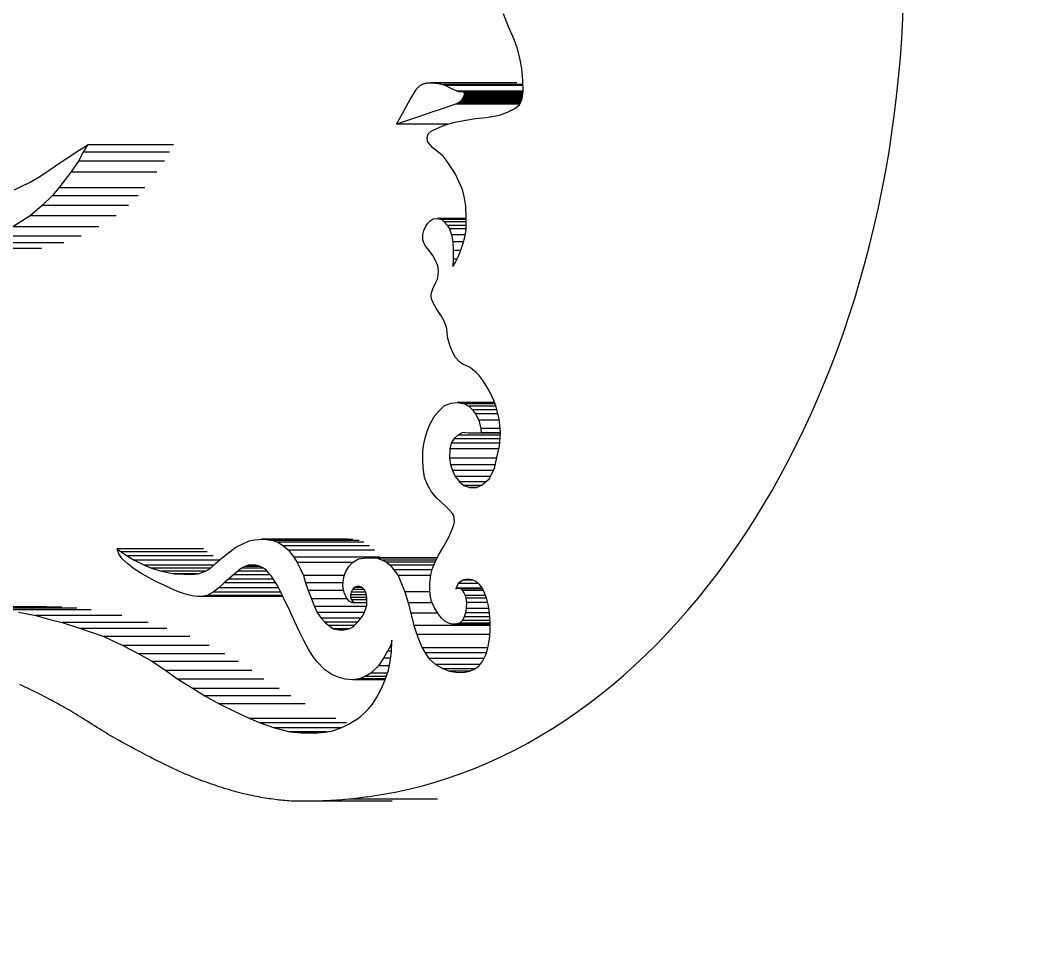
# Model space of a CAD drawing. Header units: inches. Extents: x 20 to 536, y 6 to 344.
# Drawn here: x 394.334 to 394.855, y 112.952 to 113.433 of the extents above; entities that cross this region are included whole.
import ezdxf

# ---------------------------------------------------------------- set-up
doc = ezdxf.new("R2010")
doc.units = ezdxf.units.IN
doc.header["$LTSCALE"] = 16
doc.header["$MEASUREMENT"] = 0
doc.layers.add('Dimension (ANSI)', color=7, linetype='Continuous', lineweight=25)
doc.layers.add('Visible (ANSI)', color=7, linetype='Continuous', lineweight=50)
doc.styles.add('Standard D-E', font='arial.ttf')
doc.dimstyles.new('in [mm] D-E NeptuneBenson', dxfattribs={"dimscale": 16, "dimtxt": 0.15, "dimasz": 0.098425, "dimexe": 0.125, "dimexo": 0.063, "dimgap": 0.031496, "dimtad": 0, "dimtih": 1, "dimtoh": 1, "dimdec": 4, "dimrnd": 1e-08, "dimzin": 3, "dimdsep": 46, "dimlunit": 5, "dimtxsty": 'Standard D-E', "dimcen": 0.09, "dimdle": 0.393701, "dimclrd": 256, "dimclre": 256, "dimclrt": 256, "dimadec": 1, "dimazin": 1, "dimtfac": 1, "dimtofl": 0, "dimtmove": 0, "dimatfit": 3, "dimfxl": 1, "dimfrac": 1, "dimtolj": 1, "dimtzin": 4, "dimlwd": -1, "dimlwe": -1, "dimarcsym": 0})

# ---------------------------------------------------------------- blocks, each defined once
blk = doc.blocks.new('*D25')
at = {"layer": 'Defpoints', "color": 0, "transparency": 16777216}
for p in [(347.36094, 145.29234), (416.10017, 145.29234), (391.09829, 47.21984)]:
    blk.add_point(p, dxfattribs=at)
at = {"layer": 'Dimension (ANSI)', "transparency": 16777216}
for p, q in [((415.09217, 145.29234), (345.36094, 145.29234)), ((347.36094, 143.71754), (347.36094, 111.26863)), ((347.36094, 48.79464), (347.36094, 93.90063)), ((390.09029, 47.21984), (345.36094, 47.21984))]:
    blk.add_line(p, q, dxfattribs=at)
for points in [[(347.09848, 143.71754), (347.62341, 143.71754), (347.36094, 145.29234)], [(347.09848, 48.79464), (347.62341, 48.79464), (347.36094, 47.21984)]]:
    blk.add_solid(points, dxfattribs=at)
at = {"layer": 'Dimension (ANSI)', "transparency": 16777216, "char_height": 2.4000001, "attachment_point": 5, "style": 'Standard D-E'}
for s, insert in [('\\A1; \\fArial|b0|i0;\\H2.4000;98{\\H1x;\\S1#16;} in', (347.36094, 105.53932)), ('\\A1;[2491.0 mm]{\\P\\fArial|b0|i0;\\H2.4000;SHIPPING HEIGHT\\P\\fArial|b0|i0;\\H2.4000;REF.}', (347.36094, 96.85532))]:
    blk.add_mtext(s, dxfattribs=dict(at, insert=insert))

msp = doc.modelspace()

# ---------------------------------------------------------------- linework, layer by layer
at = {"layer": 'Visible (ANSI)', "linetype": 'Continuous', "lineweight": 18}
for p, q in [((394.58458, 113.42925), (394.58204, 113.43598)), ((394.5874, 113.42272), (394.58458, 113.42925)), ((394.58897, 113.41843), (394.5874, 113.42272)), ((394.5904, 113.41328), (394.58897, 113.41843)), ((394.5914, 113.40785), (394.5904, 113.41328)), ((394.59196, 113.4018), (394.5914, 113.40785)), ((394.53961, 113.39942), (394.53984, 113.39956)), ((394.53984, 113.39956), (394.54008, 113.39969)), ((394.54008, 113.39969), (394.54033, 113.3998)), ((394.54033, 113.3998), (394.54058, 113.39991)), ((394.54058, 113.39991), (394.54083, 113.40001)), ((394.54083, 113.40001), (394.5411, 113.4001)), ((394.5411, 113.4001), (394.54137, 113.40019)), ((394.54137, 113.40019), (394.54165, 113.40027)), ((394.54165, 113.40027), (394.54194, 113.40034)), ((394.54194, 113.40034), (394.54225, 113.4004)), ((394.54225, 113.4004), (394.54256, 113.40046)), ((394.54256, 113.40046), (394.54288, 113.4005)), ((394.54288, 113.4005), (394.54322, 113.40054)), ((394.54322, 113.40054), (394.54357, 113.40057)), ((394.54357, 113.40057), (394.54393, 113.40059)), ((394.54393, 113.40059), (394.54431, 113.4006)), ((394.54431, 113.4006), (394.54469, 113.4006)), ((394.58889, 113.4006), (394.54469, 113.4006)), ((394.54469, 113.4006), (394.54508, 113.40059)), ((394.54508, 113.40059), (394.54548, 113.40058)), ((394.54548, 113.40058), (394.54588, 113.40056)), ((394.54588, 113.40056), (394.54628, 113.40053)), ((394.54628, 113.40053), (394.54668, 113.40049)), ((394.54668, 113.40049), (394.54707, 113.40045)), ((394.54707, 113.40045), (394.54746, 113.40041)), ((394.54746, 113.40041), (394.54785, 113.40036)), ((394.54785, 113.40036), (394.54823, 113.4003)), ((394.54823, 113.4003), (394.5486, 113.40024)), ((394.5486, 113.40024), (394.54897, 113.40017)), ((394.54897, 113.40017), (394.54933, 113.40009)), ((394.54933, 113.40009), (394.54968, 113.40001)), ((394.54968, 113.40001), (394.55003, 113.39993)), ((394.55003, 113.39993), (394.55037, 113.39983)), ((394.55037, 113.39983), (394.5507, 113.39974)), ((394.5507, 113.39974), (394.55103, 113.39963)), ((394.59201, 113.39963), (394.55103, 113.39963)), ((394.55103, 113.39963), (394.55135, 113.39952)), ((394.59209, 113.39625), (394.59196, 113.4018)), ((394.53541, 113.39415), (394.53626, 113.39559)), ((394.53626, 113.39559), (394.53681, 113.39648)), ((394.53681, 113.39648), (394.53715, 113.397)), ((394.53715, 113.397), (394.53739, 113.39732)), ((394.53739, 113.39732), (394.53762, 113.3976)), ((394.53762, 113.3976), (394.53784, 113.39786)), ((394.53784, 113.39786), (394.53805, 113.39811)), ((394.53805, 113.39811), (394.53827, 113.39834)), ((394.53827, 113.39834), (394.53849, 113.39855)), ((394.53849, 113.39855), (394.53871, 113.39875)), ((394.53871, 113.39875), (394.53893, 113.39894)), ((394.53893, 113.39894), (394.53915, 113.39911)), ((394.53915, 113.39911), (394.53938, 113.39927)), ((394.53938, 113.39927), (394.53961, 113.39942)), ((394.59201, 113.39952), (394.55135, 113.39952)), ((394.55135, 113.39952), (394.55167, 113.3994)), ((394.59202, 113.3994), (394.55167, 113.3994)), ((394.55167, 113.3994), (394.55199, 113.39927)), ((394.59202, 113.39927), (394.55199, 113.39927)), ((394.55199, 113.39927), (394.5523, 113.39913)), ((394.59202, 113.39913), (394.5523, 113.39913)), ((394.5523, 113.39913), (394.55262, 113.39899)), ((394.55262, 113.39899), (394.55293, 113.39884)), ((394.55293, 113.39884), (394.55325, 113.39868)), ((394.55325, 113.39868), (394.55356, 113.39852)), ((394.55356, 113.39852), (394.55388, 113.39836)), ((394.55388, 113.39836), (394.55421, 113.3982)), ((394.55421, 113.3982), (394.55453, 113.39803)), ((394.55453, 113.39803), (394.55486, 113.39787)), ((394.55486, 113.39787), (394.5552, 113.39771)), ((394.5552, 113.39771), (394.55554, 113.39755)), ((394.55554, 113.39755), (394.55588, 113.3974)), ((394.55588, 113.3974), (394.55621, 113.39725)), ((394.55621, 113.39725), (394.55652, 113.39712)), ((394.55652, 113.39712), (394.55683, 113.39699)), ((394.55683, 113.39699), (394.55712, 113.39686)), ((394.55712, 113.39686), (394.55738, 113.39675)), ((394.55738, 113.39675), (394.55762, 113.39665)), ((394.55762, 113.39665), (394.55783, 113.39656)), ((394.55783, 113.39656), (394.55803, 113.39648)), ((394.55803, 113.39648), (394.5582, 113.3964)), ((394.5582, 113.3964), (394.55837, 113.39634)), ((394.59209, 113.39634), (394.55837, 113.39634)), ((394.55837, 113.39634), (394.55852, 113.39629)), ((394.59209, 113.39629), (394.55852, 113.39629)), ((394.55852, 113.39629), (394.55867, 113.39624)), ((394.59209, 113.39624), (394.55867, 113.39624)), ((394.55867, 113.39624), (394.55881, 113.39621)), ((394.59208, 113.39621), (394.55881, 113.39621)), ((394.55881, 113.39621), (394.55895, 113.39618)), ((394.5604, 113.39618), (394.55895, 113.39618)), ((394.55895, 113.39618), (394.5591, 113.39616)), ((394.56005, 113.39616), (394.5591, 113.39616)), ((394.5591, 113.39616), (394.55924, 113.39615)), ((394.55983, 113.39615), (394.55924, 113.39615)), ((394.55924, 113.39615), (394.55938, 113.39614)), ((394.55966, 113.39614), (394.55938, 113.39614)), ((394.55938, 113.39614), (394.55952, 113.39614)), ((394.55952, 113.39614), (394.55966, 113.39614)), ((394.55966, 113.39614), (394.5598, 113.39615)), ((394.5598, 113.39615), (394.55993, 113.39616)), ((394.55993, 113.39616), (394.56007, 113.39616)), ((394.56007, 113.39616), (394.5602, 113.39617)), ((394.5602, 113.39617), (394.56033, 113.39618)), ((394.56033, 113.39618), (394.56045, 113.39618)), ((394.56045, 113.39618), (394.56057, 113.39618)), ((394.59208, 113.39618), (394.56057, 113.39618)), ((394.56057, 113.39618), (394.56069, 113.39618)), ((394.59208, 113.39618), (394.56069, 113.39618)), ((394.56069, 113.39618), (394.56081, 113.39617)), ((394.59208, 113.39617), (394.56081, 113.39617)), ((394.56081, 113.39617), (394.56092, 113.39614)), ((394.59207, 113.39614), (394.56092, 113.39614)), ((394.56092, 113.39614), (394.56102, 113.39611)), ((394.59207, 113.39611), (394.56102, 113.39611)), ((394.56102, 113.39611), (394.56112, 113.39607)), ((394.59206, 113.39607), (394.56112, 113.39607)), ((394.56112, 113.39607), (394.56121, 113.39602)), ((394.59206, 113.39602), (394.56121, 113.39602)), ((394.56121, 113.39602), (394.5613, 113.39597)), ((394.59205, 113.39597), (394.5613, 113.39597)), ((394.5613, 113.39597), (394.56138, 113.3959)), ((394.59204, 113.3959), (394.56138, 113.3959)), ((394.56138, 113.3959), (394.56146, 113.39583)), ((394.59203, 113.39583), (394.56146, 113.39583)), ((394.56146, 113.39583), (394.56153, 113.39575)), ((394.59202, 113.39575), (394.56153, 113.39575)), ((394.56153, 113.39575), (394.56159, 113.39566)), ((394.59201, 113.39566), (394.56159, 113.39566)), ((394.56159, 113.39566), (394.56164, 113.39557)), ((394.59199, 113.39557), (394.56164, 113.39557)), ((394.56164, 113.39557), (394.56168, 113.39547)), ((394.59198, 113.39547), (394.56168, 113.39547)), ((394.56168, 113.39547), (394.56172, 113.39537)), ((394.59197, 113.39537), (394.56172, 113.39537)), ((394.56172, 113.39537), (394.56175, 113.39526)), ((394.56175, 113.3944), (394.56172, 113.39422)), ((394.59195, 113.39526), (394.56175, 113.39526)), ((394.56175, 113.39526), (394.56177, 113.39514)), ((394.56177, 113.39457), (394.56175, 113.3944)), ((394.59183, 113.3944), (394.56175, 113.3944)), ((394.59193, 113.39514), (394.56177, 113.39514)), ((394.56177, 113.39514), (394.56178, 113.39501)), ((394.56179, 113.39473), (394.56177, 113.39457)), ((394.59185, 113.39457), (394.56177, 113.39457)), ((394.59192, 113.39501), (394.56178, 113.39501)), ((394.56178, 113.39501), (394.56179, 113.39487)), ((394.5919, 113.39487), (394.56179, 113.39487)), ((394.56179, 113.39487), (394.56179, 113.39473)), ((394.59188, 113.39473), (394.56179, 113.39473)), ((394.59154, 113.39233), (394.59209, 113.39625)), ((394.53241, 113.38893), (394.53416, 113.39199)), ((394.53416, 113.39199), (394.53541, 113.39415)), ((394.55733, 113.3896), (394.55488, 113.38869)), ((394.55871, 113.39018), (394.55733, 113.3896)), ((394.59029, 113.3896), (394.55733, 113.3896)), ((394.55936, 113.39054), (394.55871, 113.39018)), ((394.59055, 113.39018), (394.55871, 113.39018)), ((394.55965, 113.3908), (394.55936, 113.39054)), ((394.59072, 113.39054), (394.55936, 113.39054)), ((394.55988, 113.39107), (394.55965, 113.3908)), ((394.59084, 113.3908), (394.55965, 113.3908)), ((394.56012, 113.39135), (394.55988, 113.39107)), ((394.59096, 113.39107), (394.55988, 113.39107)), ((394.56034, 113.39164), (394.56012, 113.39135)), ((394.59109, 113.39135), (394.56012, 113.39135)), ((394.56056, 113.39194), (394.56034, 113.39164)), ((394.59123, 113.39164), (394.56034, 113.39164)), ((394.56077, 113.39225), (394.56056, 113.39194)), ((394.59136, 113.39194), (394.56056, 113.39194)), ((394.56097, 113.39254), (394.56077, 113.39225)), ((394.5915, 113.39225), (394.56077, 113.39225)), ((394.56114, 113.39283), (394.56097, 113.39254)), ((394.59157, 113.39254), (394.56097, 113.39254)), ((394.56129, 113.3931), (394.56114, 113.39283)), ((394.59161, 113.39283), (394.56114, 113.39283)), ((394.56142, 113.39336), (394.56129, 113.3931)), ((394.59165, 113.3931), (394.56129, 113.3931)), ((394.56153, 113.3936), (394.56142, 113.39336)), ((394.59169, 113.39336), (394.56142, 113.39336)), ((394.56161, 113.39382), (394.56153, 113.3936)), ((394.59172, 113.3936), (394.56153, 113.3936)), ((394.56167, 113.39403), (394.56161, 113.39382)), ((394.59175, 113.39382), (394.56161, 113.39382)), ((394.56172, 113.39422), (394.56167, 113.39403)), ((394.59178, 113.39403), (394.56167, 113.39403)), ((394.59181, 113.39422), (394.56172, 113.39422)), ((394.58773, 113.38733), (394.59012, 113.38922)), ((394.59012, 113.38922), (394.59154, 113.39233)), ((394.527, 113.37939), (394.53006, 113.38479)), ((394.53006, 113.38479), (394.53241, 113.38893)), ((394.54527, 113.38541), (394.5374, 113.3828)), ((394.55098, 113.38733), (394.54527, 113.38541)), ((394.55488, 113.38869), (394.55098, 113.38733)), ((394.57313, 113.38271), (394.57991, 113.38399)), ((394.57991, 113.38399), (394.58411, 113.38541)), ((394.58411, 113.38541), (394.58773, 113.38733)), ((394.5374, 113.3828), (394.527, 113.37939)), ((394.55341, 113.37939), (394.527, 113.37939)), ((394.54772, 113.37719), (394.55178, 113.37891)), ((394.55178, 113.37891), (394.55628, 113.38023)), ((394.55628, 113.38023), (394.56158, 113.38126)), ((394.56158, 113.38126), (394.56761, 113.38229)), ((394.56761, 113.38229), (394.57313, 113.38271)), ((394.54282, 113.37258), (394.54324, 113.37444)), ((394.54324, 113.37444), (394.5449, 113.3758)), ((394.5449, 113.3758), (394.54772, 113.37719)), ((394.36847, 113.36868), (394.3663, 113.36492)), ((394.36636, 113.36732), (394.36847, 113.36868)), ((394.41266, 113.36868), (394.36847, 113.36868)), ((394.54291, 113.37063), (394.54282, 113.37258)), ((394.54372, 113.36951), (394.54291, 113.37063)), ((394.54453, 113.3685), (394.54372, 113.36951)), ((394.54569, 113.36728), (394.54453, 113.3685)), ((394.3591, 113.36256), (394.3634, 113.3655)), ((394.3634, 113.3655), (394.36636, 113.36732)), ((394.3663, 113.36492), (394.36382, 113.36044)), ((394.4105, 113.36492), (394.3663, 113.36492)), ((394.54889, 113.36471), (394.54569, 113.36728)), ((394.55102, 113.36286), (394.54889, 113.36471)), ((394.34924, 113.356), (394.35471, 113.3599)), ((394.35471, 113.3599), (394.3591, 113.36256)), ((394.36382, 113.36044), (394.35985, 113.35469)), ((394.40801, 113.36044), (394.36382, 113.36044)), ((394.553, 113.36022), (394.55102, 113.36286)), ((394.55511, 113.35706), (394.553, 113.36022)), ((394.34409, 113.35251), (394.34924, 113.356)), ((394.35985, 113.35469), (394.3537, 113.34672)), ((394.40404, 113.35469), (394.35985, 113.35469)), ((394.5571, 113.35407), (394.55511, 113.35706)), ((394.55922, 113.34961), (394.5571, 113.35407)), ((394.33077, 113.34559), (394.33874, 113.34942)), ((394.33874, 113.34942), (394.34409, 113.35251)), ((394.56085, 113.34575), (394.55922, 113.34961)), ((394.3503, 113.34264), (394.34524, 113.33769)), ((394.3537, 113.34672), (394.3503, 113.34264)), ((394.3945, 113.34264), (394.3503, 113.34264)), ((394.39789, 113.34672), (394.3537, 113.34672)), ((394.56186, 113.34231), (394.56085, 113.34575)), ((394.5627, 113.33736), (394.56186, 113.34231)), ((394.34524, 113.33769), (394.33901, 113.33225)), ((394.38943, 113.33769), (394.34524, 113.33769)), ((394.56288, 113.33114), (394.5627, 113.33736)), ((394.33901, 113.33225), (394.33018, 113.32664)), ((394.3832, 113.33225), (394.33901, 113.33225)), ((394.37437, 113.32664), (394.33018, 113.32664)), ((394.5411, 113.32483), (394.54193, 113.32674)), ((394.54193, 113.32674), (394.54308, 113.3285)), ((394.54308, 113.3285), (394.54435, 113.32982)), ((394.54435, 113.32982), (394.54587, 113.3308)), ((394.54587, 113.3308), (394.54807, 113.33101)), ((394.56288, 113.33101), (394.54807, 113.33101)), ((394.54807, 113.33101), (394.55041, 113.33036)), ((394.56287, 113.33036), (394.55041, 113.33036)), ((394.55041, 113.33036), (394.55158, 113.32926)), ((394.56284, 113.32926), (394.55158, 113.32926)), ((394.55158, 113.32926), (394.55319, 113.32739)), ((394.5628, 113.32739), (394.55319, 113.32739)), ((394.55319, 113.32739), (394.55425, 113.32559)), ((394.56276, 113.32508), (394.56288, 113.33114)), ((394.36526, 113.32194), (394.32106, 113.32194)), ((394.54062, 113.32274), (394.5411, 113.32483)), ((394.54065, 113.32006), (394.54062, 113.32274)), ((394.56277, 113.32559), (394.55425, 113.32559)), ((394.55425, 113.32559), (394.55531, 113.3225)), ((394.56235, 113.3225), (394.55531, 113.3225)), ((394.55531, 113.3225), (394.5559, 113.31905)), ((394.56123, 113.31822), (394.56218, 113.32144)), ((394.56218, 113.32144), (394.56276, 113.32508)), ((394.35633, 113.31846), (394.31213, 113.31846)), ((394.54109, 113.31851), (394.54065, 113.32006)), ((394.54203, 113.3168), (394.54109, 113.31851)), ((394.54382, 113.3145), (394.54203, 113.3168)), ((394.56147, 113.31905), (394.5559, 113.31905)), ((394.5559, 113.31905), (394.55618, 113.31456)), ((394.55986, 113.31411), (394.56123, 113.31822)), ((394.34488, 113.31553), (394.30068, 113.31553)), ((394.54568, 113.31203), (394.54382, 113.3145)), ((394.54705, 113.30946), (394.54568, 113.31203)), ((394.55618, 113.31456), (394.55617, 113.31006)), ((394.56001, 113.31456), (394.55618, 113.31456)), ((394.55716, 113.30818), (394.55866, 113.31124)), ((394.55866, 113.31124), (394.55986, 113.31411)), ((394.54836, 113.30672), (394.54705, 113.30946)), ((394.54863, 113.30413), (394.54836, 113.30672)), ((394.55617, 113.31006), (394.55596, 113.30626)), ((394.55596, 113.30626), (394.55716, 113.30818)), ((394.55809, 113.31006), (394.55617, 113.31006)), ((394.54812, 113.2998), (394.54853, 113.30188)), ((394.54853, 113.30188), (394.54863, 113.30413)), ((394.54572, 113.29485), (394.54716, 113.2977)), ((394.54716, 113.2977), (394.54812, 113.2998)), ((394.54493, 113.29136), (394.54511, 113.2928)), ((394.54504, 113.2898), (394.54493, 113.29136)), ((394.54511, 113.2928), (394.54572, 113.29485)), ((394.54554, 113.28844), (394.54504, 113.2898)), ((394.54762, 113.28467), (394.54554, 113.28844)), ((394.55005, 113.28101), (394.54762, 113.28467)), ((394.55133, 113.27854), (394.55005, 113.28101)), ((394.55222, 113.27652), (394.55133, 113.27854)), ((394.55281, 113.27454), (394.55222, 113.27652)), ((394.55302, 113.27211), (394.55281, 113.27454)), ((394.55339, 113.26943), (394.55302, 113.27211)), ((394.55453, 113.26553), (394.55339, 113.26943)), ((394.55602, 113.26221), (394.55453, 113.26553)), ((394.55738, 113.25966), (394.55602, 113.26221)), ((394.55941, 113.25738), (394.55738, 113.25966)), ((394.56124, 113.25613), (394.55941, 113.25738)), ((394.56284, 113.25545), (394.56124, 113.25613)), ((394.56479, 113.25454), (394.56284, 113.25545)), ((394.56614, 113.25353), (394.56479, 113.25454)), ((394.56791, 113.25202), (394.56614, 113.25353)), ((394.56957, 113.25034), (394.56791, 113.25202)), ((394.57148, 113.24762), (394.56957, 113.25034)), ((394.57296, 113.24542), (394.57148, 113.24762)), ((394.57493, 113.24211), (394.57296, 113.24542)), ((394.57623, 113.23939), (394.57493, 113.24211)), ((394.57723, 113.23717), (394.57623, 113.23939)), ((394.54893, 113.2323), (394.55173, 113.23496)), ((394.55173, 113.23496), (394.55514, 113.23623)), ((394.55514, 113.23623), (394.55843, 113.23648)), ((394.57745, 113.23648), (394.55843, 113.23648)), ((394.55843, 113.23648), (394.56199, 113.2359)), ((394.57764, 113.2359), (394.56199, 113.2359)), ((394.56199, 113.2359), (394.56424, 113.23473)), ((394.57802, 113.23473), (394.56424, 113.23473)), ((394.56424, 113.23473), (394.5661, 113.23281)), ((394.57855, 113.23281), (394.5661, 113.23281)), ((394.5661, 113.23281), (394.56757, 113.2307)), ((394.57798, 113.23487), (394.57723, 113.23717)), ((394.57982, 113.22822), (394.57798, 113.23487)), ((394.54425, 113.22524), (394.54645, 113.22937)), ((394.54645, 113.22937), (394.54893, 113.2323)), ((394.57913, 113.2307), (394.56757, 113.2307)), ((394.56757, 113.2307), (394.56924, 113.22757)), ((394.58037, 113.22109), (394.57982, 113.22822)), ((394.54284, 113.22178), (394.54425, 113.22524)), ((394.57987, 113.22757), (394.56924, 113.22757)), ((394.56924, 113.22757), (394.57037, 113.22329)), ((394.5802, 113.22329), (394.57037, 113.22329)), ((394.57037, 113.22329), (394.57046, 113.22091)), ((394.54106, 113.21533), (394.54182, 113.21832)), ((394.54182, 113.21832), (394.54284, 113.22178)), ((394.55648, 113.21786), (394.55514, 113.21577)), ((394.5585, 113.21982), (394.55648, 113.21786)), ((394.58017, 113.21786), (394.55648, 113.21786)), ((394.56102, 113.2211), (394.5585, 113.21982)), ((394.58029, 113.21982), (394.5585, 113.21982)), ((394.56394, 113.22088), (394.56102, 113.2211)), ((394.56433, 113.22079), (394.56394, 113.22088)), ((394.57046, 113.22091), (394.56433, 113.22079)), ((394.58035, 113.22079), (394.56433, 113.22079)), ((394.58036, 113.22091), (394.57046, 113.22091)), ((394.57995, 113.21421), (394.58037, 113.22109)), ((394.5406, 113.21177), (394.54106, 113.21533)), ((394.55449, 113.21274), (394.55424, 113.20806)), ((394.55514, 113.21577), (394.55449, 113.21274)), ((394.57962, 113.21274), (394.55449, 113.21274)), ((394.58004, 113.21577), (394.55514, 113.21577)), ((394.57864, 113.20828), (394.57995, 113.21421)), ((394.54054, 113.20694), (394.5406, 113.21177)), ((394.54068, 113.20313), (394.54054, 113.20694)), ((394.57859, 113.20806), (394.55424, 113.20806)), ((394.55424, 113.20806), (394.55476, 113.20464)), ((394.57733, 113.20276), (394.57864, 113.20828)), ((394.5414, 113.19805), (394.54068, 113.20313)), ((394.57778, 113.20464), (394.55476, 113.20464)), ((394.55476, 113.20464), (394.55576, 113.20163)), ((394.57674, 113.20163), (394.55576, 113.20163)), ((394.55576, 113.20163), (394.55724, 113.19864)), ((394.57456, 113.19745), (394.57733, 113.20276)), ((394.54294, 113.19435), (394.5414, 113.19805)), ((394.57518, 113.19864), (394.55724, 113.19864)), ((394.55724, 113.19864), (394.55931, 113.1958)), ((394.57089, 113.19423), (394.57456, 113.19745)), ((394.54505, 113.19065), (394.54294, 113.19435)), ((394.57268, 113.1958), (394.55931, 113.1958)), ((394.55931, 113.1958), (394.56166, 113.19405)), ((394.57052, 113.19405), (394.56166, 113.19405)), ((394.56166, 113.19405), (394.56468, 113.19301)), ((394.56825, 113.19301), (394.56468, 113.19301)), ((394.56468, 113.19301), (394.56809, 113.19294)), ((394.56809, 113.19294), (394.57089, 113.19423)), ((394.54782, 113.18755), (394.54505, 113.19065)), ((394.55206, 113.18358), (394.54782, 113.18755)), ((394.55405, 113.18156), (394.55206, 113.18358)), ((394.55573, 113.17962), (394.55405, 113.18156)), ((394.55641, 113.1786), (394.55573, 113.17962)), ((394.55674, 113.177), (394.55641, 113.1786)), ((394.55681, 113.1751), (394.55674, 113.177)), ((394.55387, 113.1674), (394.5557, 113.17163)), ((394.5557, 113.17163), (394.55651, 113.17377)), ((394.55651, 113.17377), (394.55681, 113.1751)), ((394.44782, 113.16396), (394.45145, 113.16555)), ((394.45145, 113.16555), (394.45411, 113.16614)), ((394.45411, 113.16614), (394.45785, 113.16639)), ((394.50205, 113.16639), (394.45785, 113.16639)), ((394.45785, 113.16639), (394.46039, 113.16626)), ((394.50459, 113.16626), (394.46039, 113.16626)), ((394.46039, 113.16626), (394.46364, 113.16569)), ((394.50783, 113.16569), (394.46364, 113.16569)), ((394.46364, 113.16569), (394.46612, 113.16484)), ((394.55134, 113.16278), (394.55387, 113.1674)), ((394.38456, 113.15892), (394.38372, 113.16152)), ((394.42792, 113.16152), (394.38372, 113.16152)), ((394.38372, 113.16152), (394.38577, 113.15994)), ((394.42997, 113.15994), (394.38577, 113.15994)), ((394.38577, 113.15994), (394.38884, 113.15784)), ((394.43779, 113.15705), (394.44145, 113.1599)), ((394.44145, 113.1599), (394.4446, 113.16238)), ((394.4446, 113.16238), (394.44782, 113.16396)), ((394.51031, 113.16484), (394.46612, 113.16484)), ((394.46612, 113.16484), (394.469, 113.16301)), ((394.51319, 113.16301), (394.469, 113.16301)), ((394.469, 113.16301), (394.47156, 113.16073)), ((394.51575, 113.16073), (394.47156, 113.16073)), ((394.47156, 113.16073), (394.47438, 113.15728)), ((394.54856, 113.15828), (394.55134, 113.16278)), ((394.38619, 113.1564), (394.38456, 113.15892)), ((394.38914, 113.15379), (394.38619, 113.1564)), ((394.43303, 113.15784), (394.38884, 113.15784)), ((394.38884, 113.15784), (394.39241, 113.15567)), ((394.4362, 113.15567), (394.39241, 113.15567)), ((394.39241, 113.15567), (394.39766, 113.15316)), ((394.4342, 113.15393), (394.43779, 113.15705)), ((394.51858, 113.15728), (394.47438, 113.15728)), ((394.47438, 113.15728), (394.47615, 113.15441)), ((394.50443, 113.15451), (394.50761, 113.15632)), ((394.50761, 113.15632), (394.51183, 113.15691)), ((394.54793, 113.15691), (394.51183, 113.15691)), ((394.51183, 113.15691), (394.51722, 113.15671)), ((394.54783, 113.15671), (394.51722, 113.15671)), ((394.51722, 113.15671), (394.51985, 113.15573)), ((394.54737, 113.15573), (394.51985, 113.15573)), ((394.51985, 113.15573), (394.5219, 113.15463)), ((394.54686, 113.15463), (394.5219, 113.15463)), ((394.5219, 113.15463), (394.52374, 113.15302)), ((394.54686, 113.15461), (394.54856, 113.15828)), ((394.39205, 113.15138), (394.38914, 113.15379)), ((394.39678, 113.14852), (394.39205, 113.15138)), ((394.43335, 113.15316), (394.39766, 113.15316)), ((394.39766, 113.15316), (394.40129, 113.15161)), ((394.43166, 113.15161), (394.40129, 113.15161)), ((394.40129, 113.15161), (394.40645, 113.15)), ((394.42889, 113.15), (394.40645, 113.15)), ((394.40645, 113.15), (394.413, 113.14869)), ((394.42528, 113.14874), (394.42908, 113.15007)), ((394.42908, 113.15007), (394.43129, 113.15127)), ((394.43129, 113.15127), (394.4342, 113.15393)), ((394.44558, 113.15011), (394.44334, 113.14814)), ((394.44753, 113.15158), (394.44558, 113.15011)), ((394.46063, 113.15011), (394.44558, 113.15011)), ((394.44916, 113.15245), (394.44753, 113.15158)), ((394.45858, 113.15158), (394.44753, 113.15158)), ((394.45111, 113.15303), (394.44916, 113.15245)), ((394.45699, 113.15245), (394.44916, 113.15245)), ((394.45299, 113.15316), (394.45111, 113.15303)), ((394.45476, 113.15303), (394.45111, 113.15303)), ((394.45466, 113.15305), (394.45299, 113.15316)), ((394.45644, 113.15274), (394.45466, 113.15305)), ((394.45809, 113.15188), (394.45644, 113.15274)), ((394.46014, 113.15063), (394.45809, 113.15188)), ((394.46126, 113.14942), (394.46014, 113.15063)), ((394.46285, 113.14739), (394.46126, 113.14942)), ((394.50433, 113.15441), (394.47615, 113.15441)), ((394.47615, 113.15441), (394.47777, 113.15103)), ((394.47777, 113.15103), (394.47932, 113.14774)), ((394.50019, 113.14764), (394.50105, 113.14992)), ((394.50105, 113.14992), (394.50255, 113.15242)), ((394.50255, 113.15242), (394.50443, 113.15451)), ((394.54614, 113.15302), (394.52374, 113.15302)), ((394.52374, 113.15302), (394.52573, 113.15079)), ((394.54531, 113.15079), (394.52573, 113.15079)), ((394.52573, 113.15079), (394.52787, 113.14775)), ((394.54472, 113.14821), (394.54547, 113.15154)), ((394.54547, 113.15154), (394.54686, 113.15461)), ((394.3998, 113.14685), (394.39678, 113.14852)), ((394.40362, 113.14464), (394.3998, 113.14685)), ((394.40723, 113.14298), (394.40362, 113.14464)), ((394.42475, 113.14869), (394.413, 113.14869)), ((394.413, 113.14869), (394.41779, 113.14842)), ((394.42185, 113.14842), (394.41779, 113.14842)), ((394.41779, 113.14842), (394.42166, 113.1484)), ((394.42166, 113.1484), (394.42528, 113.14874)), ((394.44092, 113.14593), (394.43853, 113.14397)), ((394.44334, 113.14814), (394.44092, 113.14593)), ((394.46383, 113.14593), (394.44092, 113.14593)), ((394.46226, 113.14814), (394.44334, 113.14814)), ((394.46458, 113.14481), (394.46285, 113.14739)), ((394.466, 113.14274), (394.46458, 113.14481)), ((394.50023, 113.14774), (394.47932, 113.14774)), ((394.47932, 113.14774), (394.48037, 113.14399)), ((394.49959, 113.14228), (394.49971, 113.14465)), ((394.49971, 113.14465), (394.50019, 113.14764)), ((394.54466, 113.14775), (394.52787, 113.14775)), ((394.52787, 113.14775), (394.52958, 113.14356)), ((394.54415, 113.1437), (394.54472, 113.14821)), ((394.56105, 113.14545), (394.55873, 113.14367)), ((394.56338, 113.14586), (394.56105, 113.14545)), ((394.56633, 113.14545), (394.56105, 113.14545)), ((394.56591, 113.14564), (394.56338, 113.14586)), ((394.56793, 113.14476), (394.56591, 113.14564)), ((394.56963, 113.14314), (394.56793, 113.14476)), ((394.41097, 113.14128), (394.40723, 113.14298)), ((394.41461, 113.13963), (394.41097, 113.14128)), ((394.4177, 113.13865), (394.41461, 113.13963)), ((394.43302, 113.13928), (394.42983, 113.1376)), ((394.43594, 113.14156), (394.43302, 113.13928)), ((394.46769, 113.13928), (394.43302, 113.13928)), ((394.43853, 113.14397), (394.43594, 113.14156)), ((394.46659, 113.14156), (394.43594, 113.14156)), ((394.46516, 113.14397), (394.43853, 113.14397)), ((394.46739, 113.13991), (394.466, 113.14274)), ((394.46842, 113.13777), (394.46739, 113.13991)), ((394.49968, 113.14399), (394.48037, 113.14399)), ((394.48037, 113.14399), (394.48174, 113.14016)), ((394.49995, 113.14016), (394.48174, 113.14016)), ((394.48174, 113.14016), (394.48337, 113.1358)), ((394.50013, 113.1391), (394.49959, 113.14228)), ((394.50139, 113.13634), (394.50013, 113.1391)), ((394.50375, 113.13933), (394.50349, 113.13797)), ((394.50449, 113.14063), (394.50375, 113.13933)), ((394.51112, 113.13933), (394.50375, 113.13933)), ((394.50536, 113.1416), (394.50449, 113.14063)), ((394.51044, 113.14063), (394.50449, 113.14063)), ((394.50658, 113.14213), (394.50536, 113.1416)), ((394.50944, 113.1416), (394.50536, 113.1416)), ((394.50817, 113.14216), (394.50658, 113.14213)), ((394.50824, 113.14213), (394.50658, 113.14213)), ((394.50937, 113.14167), (394.50817, 113.14216)), ((394.51041, 113.14068), (394.50937, 113.14167)), ((394.51109, 113.13941), (394.51041, 113.14068)), ((394.51166, 113.13779), (394.51109, 113.13941)), ((394.52958, 113.14356), (394.53132, 113.13934)), ((394.54422, 113.13934), (394.53132, 113.13934)), ((394.53132, 113.13934), (394.53305, 113.13381)), ((394.5441, 113.14064), (394.54415, 113.1437)), ((394.54437, 113.13782), (394.5441, 113.14064)), ((394.55873, 113.14367), (394.55746, 113.14098)), ((394.55746, 113.14098), (394.55827, 113.14128)), ((394.57112, 113.14128), (394.55827, 113.14128)), ((394.55827, 113.14128), (394.55929, 113.14124)), ((394.56908, 113.14367), (394.55873, 113.14367)), ((394.57114, 113.14124), (394.55929, 113.14124)), ((394.55929, 113.14124), (394.56019, 113.14091)), ((394.57129, 113.14091), (394.56019, 113.14091)), ((394.56019, 113.14091), (394.56085, 113.14006)), ((394.57169, 113.14006), (394.56085, 113.14006)), ((394.56085, 113.14006), (394.56156, 113.13892)), ((394.57101, 113.14152), (394.56963, 113.14314)), ((394.57207, 113.13924), (394.57101, 113.14152)), ((394.57333, 113.13634), (394.57207, 113.13924)), ((394.42011, 113.13781), (394.4177, 113.13865)), ((394.42217, 113.13735), (394.42011, 113.13781)), ((394.42493, 113.13706), (394.42217, 113.13735)), ((394.42782, 113.13717), (394.42493, 113.13706)), ((394.46873, 113.13706), (394.42493, 113.13706)), ((394.42983, 113.1376), (394.42782, 113.13717)), ((394.46868, 113.13717), (394.42782, 113.13717)), ((394.46849, 113.1376), (394.42983, 113.1376)), ((394.46935, 113.13567), (394.46842, 113.13777)), ((394.47227, 113.12964), (394.46935, 113.13567)), ((394.50184, 113.1358), (394.48337, 113.1358)), ((394.48337, 113.1358), (394.48493, 113.13188)), ((394.50279, 113.13462), (394.50139, 113.13634)), ((394.50426, 113.13372), (394.50279, 113.13462)), ((394.50349, 113.13797), (394.50346, 113.13652)), ((394.51177, 113.13652), (394.50346, 113.13652)), ((394.50346, 113.13652), (394.50391, 113.1354)), ((394.5116, 113.13797), (394.50349, 113.13797)), ((394.51182, 113.1354), (394.50391, 113.1354)), ((394.50391, 113.1354), (394.50512, 113.13374)), ((394.5118, 113.13622), (394.51166, 113.13779)), ((394.51175, 113.13263), (394.51186, 113.13432)), ((394.51186, 113.13432), (394.5118, 113.13622)), ((394.54534, 113.13381), (394.53305, 113.13381)), ((394.53305, 113.13381), (394.53448, 113.12849)), ((394.54506, 113.13441), (394.54437, 113.13782)), ((394.5466, 113.13121), (394.54506, 113.13441)), ((394.56156, 113.13892), (394.56235, 113.13761)), ((394.57278, 113.13761), (394.56235, 113.13761)), ((394.56235, 113.13761), (394.56269, 113.13617)), ((394.57337, 113.13617), (394.56269, 113.13617)), ((394.56269, 113.13617), (394.56291, 113.13398)), ((394.56291, 113.13398), (394.56278, 113.13092)), ((394.57392, 113.13398), (394.56291, 113.13398)), ((394.57434, 113.13232), (394.57333, 113.13634)), ((394.34738, 113.13174), (394.30319, 113.13174)), ((394.35536, 113.13162), (394.31117, 113.13162)), ((394.36306, 113.13108), (394.31886, 113.13108)), ((394.37036, 113.13011), (394.32617, 113.13011)), ((394.33299, 113.129), (394.34192, 113.12736)), ((394.4746, 113.12472), (394.47227, 113.12964)), ((394.51159, 113.13188), (394.48493, 113.13188)), ((394.48493, 113.13188), (394.48642, 113.12885)), ((394.51049, 113.12885), (394.48642, 113.12885)), ((394.48642, 113.12885), (394.48848, 113.12593)), ((394.50433, 113.13372), (394.50426, 113.13372)), ((394.50512, 113.13374), (394.50433, 113.13372)), ((394.51182, 113.13372), (394.50433, 113.13372)), ((394.51182, 113.13374), (394.50512, 113.13374)), ((394.50954, 113.12693), (394.51063, 113.12914)), ((394.51063, 113.12914), (394.51137, 113.13089)), ((394.51137, 113.13089), (394.51175, 113.13263)), ((394.54813, 113.12858), (394.5466, 113.13121)), ((394.55016, 113.12591), (394.54813, 113.12858)), ((394.56243, 113.12872), (394.56176, 113.12657)), ((394.56278, 113.13092), (394.56243, 113.12872)), ((394.57482, 113.12872), (394.56243, 113.12872)), ((394.57453, 113.13092), (394.56278, 113.13092)), ((394.57483, 113.12866), (394.57434, 113.13232)), ((394.57507, 113.12335), (394.57483, 113.12866)), ((394.38611, 113.12736), (394.34192, 113.12736)), ((394.34192, 113.12736), (394.34914, 113.1253)), ((394.34914, 113.1253), (394.35548, 113.12363)), ((394.39967, 113.12363), (394.35548, 113.12363)), ((394.35548, 113.12363), (394.36494, 113.12065)), ((394.47705, 113.11918), (394.4746, 113.12472)), ((394.50881, 113.12593), (394.48848, 113.12593)), ((394.48848, 113.12593), (394.49021, 113.1239)), ((394.5072, 113.1239), (394.49021, 113.1239)), ((394.49021, 113.1239), (394.49237, 113.12207)), ((394.50589, 113.12266), (394.50711, 113.1238)), ((394.50711, 113.1238), (394.50829, 113.12522)), ((394.50829, 113.12522), (394.50954, 113.12693)), ((394.54821, 113.12849), (394.53448, 113.12849)), ((394.53448, 113.12849), (394.53601, 113.12223)), ((394.55185, 113.12443), (394.55016, 113.12591)), ((394.5537, 113.12331), (394.55185, 113.12443)), ((394.56096, 113.12477), (394.55946, 113.1233)), ((394.56176, 113.12657), (394.56096, 113.12477)), ((394.57501, 113.12477), (394.56096, 113.12477)), ((394.57493, 113.12657), (394.56176, 113.12657)), ((394.40914, 113.12065), (394.36494, 113.12065)), ((394.36494, 113.12065), (394.37686, 113.11647)), ((394.47961, 113.11408), (394.47705, 113.11918)), ((394.5053, 113.12207), (394.49237, 113.12207)), ((394.49237, 113.12207), (394.49472, 113.12043)), ((394.50252, 113.12043), (394.49472, 113.12043)), ((394.49472, 113.12043), (394.49731, 113.11992)), ((394.49985, 113.11992), (394.49731, 113.11992)), ((394.49731, 113.11992), (394.49901, 113.11984)), ((394.49901, 113.11984), (394.50119, 113.12005)), ((394.50119, 113.12005), (394.50306, 113.12059)), ((394.50306, 113.12059), (394.50475, 113.12151)), ((394.50475, 113.12151), (394.50589, 113.12266)), ((394.57507, 113.12223), (394.53601, 113.12223)), ((394.53601, 113.12223), (394.53742, 113.11749)), ((394.55567, 113.12282), (394.5537, 113.12331)), ((394.55775, 113.12281), (394.55567, 113.12282)), ((394.55946, 113.1233), (394.55775, 113.12281)), ((394.57507, 113.12281), (394.55775, 113.12281)), ((394.57507, 113.1233), (394.55946, 113.1233)), ((394.57476, 113.11506), (394.57505, 113.11923)), ((394.57505, 113.11923), (394.57507, 113.12335)), ((394.42105, 113.11647), (394.37686, 113.11647)), ((394.37686, 113.11647), (394.38666, 113.11194)), ((394.48205, 113.10972), (394.47961, 113.11408)), ((394.52466, 113.11462), (394.52407, 113.11201)), ((394.52451, 113.10868), (394.52466, 113.11462)), ((394.57493, 113.11749), (394.53742, 113.11749)), ((394.53742, 113.11749), (394.53881, 113.11403)), ((394.53881, 113.11403), (394.54021, 113.11066)), ((394.57389, 113.11074), (394.57476, 113.11506)), ((394.43086, 113.11194), (394.38666, 113.11194)), ((394.38666, 113.11194), (394.39478, 113.10769)), ((394.48414, 113.10645), (394.48205, 113.10972)), ((394.52252, 113.10894), (394.52044, 113.10536)), ((394.52407, 113.11201), (394.52252, 113.10894)), ((394.52452, 113.10894), (394.52252, 113.10894)), ((394.52387, 113.10368), (394.52451, 113.10868)), ((394.52459, 113.11201), (394.52407, 113.11201)), ((394.57387, 113.11066), (394.54021, 113.11066)), ((394.54021, 113.11066), (394.54179, 113.10813)), ((394.57318, 113.10813), (394.54179, 113.10813)), ((394.54179, 113.10813), (394.5437, 113.10523)), ((394.57302, 113.10751), (394.57389, 113.11074)), ((394.43898, 113.10769), (394.39478, 113.10769)), ((394.39478, 113.10769), (394.40183, 113.1037)), ((394.44602, 113.1037), (394.40183, 113.1037)), ((394.40183, 113.1037), (394.40868, 113.09902)), ((394.48612, 113.10365), (394.48414, 113.10645)), ((394.49033, 113.09936), (394.48612, 113.10365)), ((394.52044, 113.10536), (394.5178, 113.10146)), ((394.52408, 113.10536), (394.52044, 113.10536)), ((394.52293, 113.09923), (394.52387, 113.10368)), ((394.57198, 113.10523), (394.5437, 113.10523)), ((394.5437, 113.10523), (394.54705, 113.10217)), ((394.56938, 113.1013), (394.57143, 113.104)), ((394.57143, 113.104), (394.57302, 113.10751)), ((394.45288, 113.09902), (394.40868, 113.09902)), ((394.40868, 113.09902), (394.41485, 113.09459)), ((394.4938, 113.09704), (394.49033, 113.09936)), ((394.51382, 113.09772), (394.51103, 113.09593)), ((394.5178, 113.10146), (394.51382, 113.09772)), ((394.52241, 113.09772), (394.51382, 113.09772)), ((394.5234, 113.10146), (394.5178, 113.10146)), ((394.52112, 113.09397), (394.52293, 113.09923)), ((394.57003, 113.10217), (394.54705, 113.10217)), ((394.54705, 113.10217), (394.55122, 113.09995)), ((394.56729, 113.09995), (394.55122, 113.09995)), ((394.55122, 113.09995), (394.55429, 113.09873)), ((394.56468, 113.09873), (394.55429, 113.09873)), ((394.55429, 113.09873), (394.55851, 113.09807)), ((394.55851, 113.09807), (394.56214, 113.09814)), ((394.56214, 113.09814), (394.56473, 113.09874)), ((394.56473, 113.09874), (394.56718, 113.09989)), ((394.56718, 113.09989), (394.56938, 113.1013)), ((394.45905, 113.09459), (394.41485, 113.09459)), ((394.41485, 113.09459), (394.42263, 113.0899)), ((394.49707, 113.09567), (394.4938, 113.09704)), ((394.50076, 113.09463), (394.49707, 113.09567)), ((394.50463, 113.09426), (394.50076, 113.09463)), ((394.50783, 113.09482), (394.50463, 113.09426)), ((394.52122, 113.09426), (394.50463, 113.09426)), ((394.51103, 113.09593), (394.50783, 113.09482)), ((394.52142, 113.09482), (394.50783, 113.09482)), ((394.5218, 113.09593), (394.51103, 113.09593)), ((394.51917, 113.08953), (394.52112, 113.09397)), ((394.33512, 113.0912), (394.33371, 113.09184)), ((394.33654, 113.09053), (394.33512, 113.0912)), ((394.33797, 113.08985), (394.33654, 113.09053)), ((394.33941, 113.08916), (394.33797, 113.08985)), ((394.34083, 113.08846), (394.33941, 113.08916)), ((394.34225, 113.08776), (394.34083, 113.08846)), ((394.34363, 113.08706), (394.34225, 113.08776)), ((394.34499, 113.08637), (394.34363, 113.08706)), ((394.46683, 113.0899), (394.42263, 113.0899)), ((394.42263, 113.0899), (394.42861, 113.08602)), ((394.51686, 113.08505), (394.51917, 113.08953)), ((394.3463, 113.08569), (394.34499, 113.08637)), ((394.34756, 113.08504), (394.3463, 113.08569)), ((394.34876, 113.08442), (394.34756, 113.08504)), ((394.34991, 113.08381), (394.34876, 113.08442)), ((394.35102, 113.08322), (394.34991, 113.08381)), ((394.35209, 113.08265), (394.35102, 113.08322)), ((394.35313, 113.08208), (394.35209, 113.08265)), ((394.35415, 113.08152), (394.35313, 113.08208)), ((394.4728, 113.08602), (394.42861, 113.08602)), ((394.42861, 113.08602), (394.43604, 113.0819)), ((394.48023, 113.0819), (394.43604, 113.0819)), ((394.43604, 113.0819), (394.44376, 113.07819)), ((394.51265, 113.07933), (394.51469, 113.08186)), ((394.51469, 113.08186), (394.51686, 113.08505)), ((394.35516, 113.08096), (394.35415, 113.08152)), ((394.35617, 113.0804), (394.35516, 113.08096)), ((394.35717, 113.07983), (394.35617, 113.0804)), ((394.35819, 113.07924), (394.35717, 113.07983)), ((394.35922, 113.07864), (394.35819, 113.07924)), ((394.36027, 113.07802), (394.35922, 113.07864)), ((394.36134, 113.07738), (394.36027, 113.07802)), ((394.36244, 113.07672), (394.36134, 113.07738)), ((394.36356, 113.07603), (394.36244, 113.07672)), ((394.44376, 113.07819), (394.45181, 113.07447)), ((394.50872, 113.07567), (394.5106, 113.07733)), ((394.5106, 113.07733), (394.51265, 113.07933)), ((394.36472, 113.07532), (394.36356, 113.07603)), ((394.36591, 113.07457), (394.36472, 113.07532)), ((394.36714, 113.0738), (394.36591, 113.07457)), ((394.36838, 113.07301), (394.36714, 113.0738)), ((394.36964, 113.07221), (394.36838, 113.07301)), ((394.37089, 113.07142), (394.36964, 113.07221)), ((394.37213, 113.07063), (394.37089, 113.07142)), ((394.49601, 113.07447), (394.45181, 113.07447)), ((394.45181, 113.07447), (394.45713, 113.07225)), ((394.50132, 113.07225), (394.45713, 113.07225)), ((394.45713, 113.07225), (394.46445, 113.06973)), ((394.50073, 113.07068), (394.50306, 113.07182)), ((394.50306, 113.07182), (394.50505, 113.07301)), ((394.50505, 113.07301), (394.5071, 113.07435)), ((394.5071, 113.07435), (394.50872, 113.07567)), ((394.37336, 113.06986), (394.37213, 113.07063)), ((394.37455, 113.06911), (394.37336, 113.06986)), ((394.37571, 113.06839), (394.37455, 113.06911)), ((394.37685, 113.06769), (394.37571, 113.06839)), ((394.37799, 113.06701), (394.37685, 113.06769)), ((394.37915, 113.06632), (394.37799, 113.06701)), ((394.38034, 113.06563), (394.37915, 113.06632)), ((394.49853, 113.06973), (394.46445, 113.06973)), ((394.46445, 113.06973), (394.47225, 113.06755)), ((394.49147, 113.06755), (394.47225, 113.06755)), ((394.47225, 113.06755), (394.47809, 113.06708)), ((394.48616, 113.06708), (394.47809, 113.06708)), ((394.47809, 113.06708), (394.48486, 113.06699)), ((394.48486, 113.06699), (394.49033, 113.06736)), ((394.49033, 113.06736), (394.49365, 113.06792)), ((394.49365, 113.06792), (394.49816, 113.06956)), ((394.49816, 113.06956), (394.50073, 113.07068)), ((394.38159, 113.06491), (394.38034, 113.06563)), ((394.38291, 113.06416), (394.38159, 113.06491)), ((394.38432, 113.06337), (394.38291, 113.06416)), ((394.38583, 113.06254), (394.38432, 113.06337)), ((394.38743, 113.06166), (394.38583, 113.06254)), ((394.38908, 113.06076), (394.38743, 113.06166)), ((394.39078, 113.05984), (394.38908, 113.06076)), ((394.39249, 113.05892), (394.39078, 113.05984)), ((394.39418, 113.05801), (394.39249, 113.05892)), ((394.39584, 113.05713), (394.39418, 113.05801)), ((394.39744, 113.05628), (394.39584, 113.05713)), ((394.39897, 113.05548), (394.39744, 113.05628)), ((394.40042, 113.05473), (394.39897, 113.05548)), ((394.40182, 113.054), (394.40042, 113.05473)), ((394.40319, 113.05331), (394.40182, 113.054)), ((394.40453, 113.05263), (394.40319, 113.05331)), ((394.40586, 113.05197), (394.40453, 113.05263)), ((394.4072, 113.0513), (394.40586, 113.05197)), ((394.40857, 113.05064), (394.4072, 113.0513)), ((394.40996, 113.04997), (394.40857, 113.05064)), ((394.41139, 113.04928), (394.40996, 113.04997)), ((394.41284, 113.0486), (394.41139, 113.04928)), ((394.4143, 113.04793), (394.41284, 113.0486)), ((394.41577, 113.04726), (394.4143, 113.04793)), ((394.41723, 113.0466), (394.41577, 113.04726)), ((394.41868, 113.04597), (394.41723, 113.0466)), ((394.42011, 113.04536), (394.41868, 113.04597)), ((394.42151, 113.04478), (394.42011, 113.04536)), ((394.42288, 113.04422), (394.42151, 113.04478)), ((394.42423, 113.04369), (394.42288, 113.04422)), ((394.42557, 113.04317), (394.42423, 113.04369)), ((394.42689, 113.04268), (394.42557, 113.04317)), ((394.42819, 113.04219), (394.42689, 113.04268)), ((394.4295, 113.04172), (394.42819, 113.04219)), ((394.4308, 113.04126), (394.4295, 113.04172)), ((394.4321, 113.0408), (394.4308, 113.04126)), ((394.4334, 113.04035), (394.4321, 113.0408)), ((394.43471, 113.0399), (394.4334, 113.04035)), ((394.43603, 113.03946), (394.43471, 113.0399)), ((394.43734, 113.03903), (394.43603, 113.03946)), ((394.43867, 113.03861), (394.43734, 113.03903)), ((394.44, 113.0382), (394.43867, 113.03861)), ((394.44134, 113.0378), (394.44, 113.0382)), ((394.44268, 113.03741), (394.44134, 113.0378)), ((394.44403, 113.03704), (394.44268, 113.03741)), ((394.44537, 113.03668), (394.44403, 113.03704)), ((394.44671, 113.03634), (394.44537, 113.03668)), ((394.44803, 113.03601), (394.44671, 113.03634)), ((394.44932, 113.0357), (394.44803, 113.03601)), ((394.45059, 113.0354), (394.44932, 113.0357)), ((394.45182, 113.03512), (394.45059, 113.0354)), ((394.45301, 113.03487), (394.45182, 113.03512)), ((394.45417, 113.03462), (394.45301, 113.03487)), ((394.45529, 113.0344), (394.45417, 113.03462)), ((394.45639, 113.03419), (394.45529, 113.0344)), ((394.45746, 113.03399), (394.45639, 113.03419)), ((394.45852, 113.0338), (394.45746, 113.03399)), ((394.45957, 113.03363), (394.45852, 113.0338)), ((394.46061, 113.03346), (394.45957, 113.03363)), ((394.46164, 113.0333), (394.46061, 113.03346)), ((394.46268, 113.03315), (394.46164, 113.0333)), ((394.46371, 113.03301), (394.46268, 113.03315)), ((394.46474, 113.03287), (394.46371, 113.03301)), ((394.46576, 113.03274), (394.46474, 113.03287)), ((394.46678, 113.03262), (394.46576, 113.03274)), ((394.4678, 113.03252), (394.46678, 113.03262)), ((394.46881, 113.03242), (394.4678, 113.03252)), ((394.46982, 113.03233), (394.46881, 113.03242)), ((394.47083, 113.03225), (394.46982, 113.03233)), ((394.47185, 113.03218), (394.47083, 113.03225)), ((394.47287, 113.03212), (394.47185, 113.03218)), ((394.4739, 113.03207), (394.47287, 113.03212)), ((394.47495, 113.03203), (394.4739, 113.03207)), ((394.47603, 113.032), (394.47495, 113.03203)), ((394.47712, 113.03198), (394.47603, 113.032)), ((394.47824, 113.03196), (394.47712, 113.03198)), ((394.47939, 113.03195), (394.47824, 113.03196)), ((394.48057, 113.03195), (394.47939, 113.03195)), ((394.48176, 113.03195), (394.48057, 113.03195)), ((394.52476, 113.03195), (394.48057, 113.03195)), ((394.48298, 113.03197), (394.48176, 113.03195)), ((394.48422, 113.03198), (394.48298, 113.03197)), ((394.48547, 113.03201), (394.48422, 113.03198)), ((394.48674, 113.03204), (394.48547, 113.03201)), ((394.48802, 113.03208), (394.48674, 113.03204)), ((394.48932, 113.03213), (394.48802, 113.03208)), ((394.49064, 113.03218), (394.48932, 113.03213)), ((394.49199, 113.03224), (394.49064, 113.03218)), ((394.49336, 113.03231), (394.49199, 113.03224)), ((394.49477, 113.0324), (394.49336, 113.03231)), ((394.49621, 113.03249), (394.49477, 113.0324)), ((394.49769, 113.03259), (394.49621, 113.03249)), ((394.49921, 113.03271), (394.49769, 113.03259)), ((394.50077, 113.03284), (394.49921, 113.03271)), ((394.50236, 113.03298), (394.50077, 113.03284)), ((394.50398, 113.03314), (394.50236, 113.03298)), ((394.51203, 113.03434), (394.50398, 113.03314)), ((394.54817, 113.03314), (394.50398, 113.03314))]:
    msp.add_line(p, q, dxfattribs=at)
for centre, major_axis, start_param, end_param in [((394.48396, 113.46192), (0, 0.42942), 3.234188, 6.152982), ((392.20154, 110.56731), (0, 2.8125), 3.617529, 6.283185)]:
    msp.add_ellipse(centre, major_axis=major_axis, ratio=0.707107, start_param=start_param, end_param=end_param, dxfattribs=at)

# ---------------------------------------------------------------- dimensions: what is measured, and where the dimension line sits
at = {"layer": 'Dimension (ANSI)'}
dim = msp.add_linear_dim(base=(347.36094, 145.29234), p1=(391.09829, 47.21984), p2=(416.10017, 145.29234), angle=90, text=' \\fArial|b0|i0;\\H2.4000;<> in\\X[2491.0 mm]{\\P\\fArial|b0|i0;\\H2.4000;SHIPPING HEIGHT\\P\\fArial|b0|i0;\\H2.4000;REF.}', dimstyle='in [mm] D-E NeptuneBenson', override={"dimgap": 0.031496, "dimdec": 4, "dimpost": '', "dimtol": 0, "dimlim": 0, "dimtp": 0, "dimtm": 0, "dimtdec": 2, "dimatfit": 1}, dxfattribs=at)
dim.commit()
dim.dimension.update_dxf_attribs({"geometry": '*D25', "text_midpoint": (347.36094, 102.58463), "dimtype": 160})

doc.saveas('drawing.dxf')
